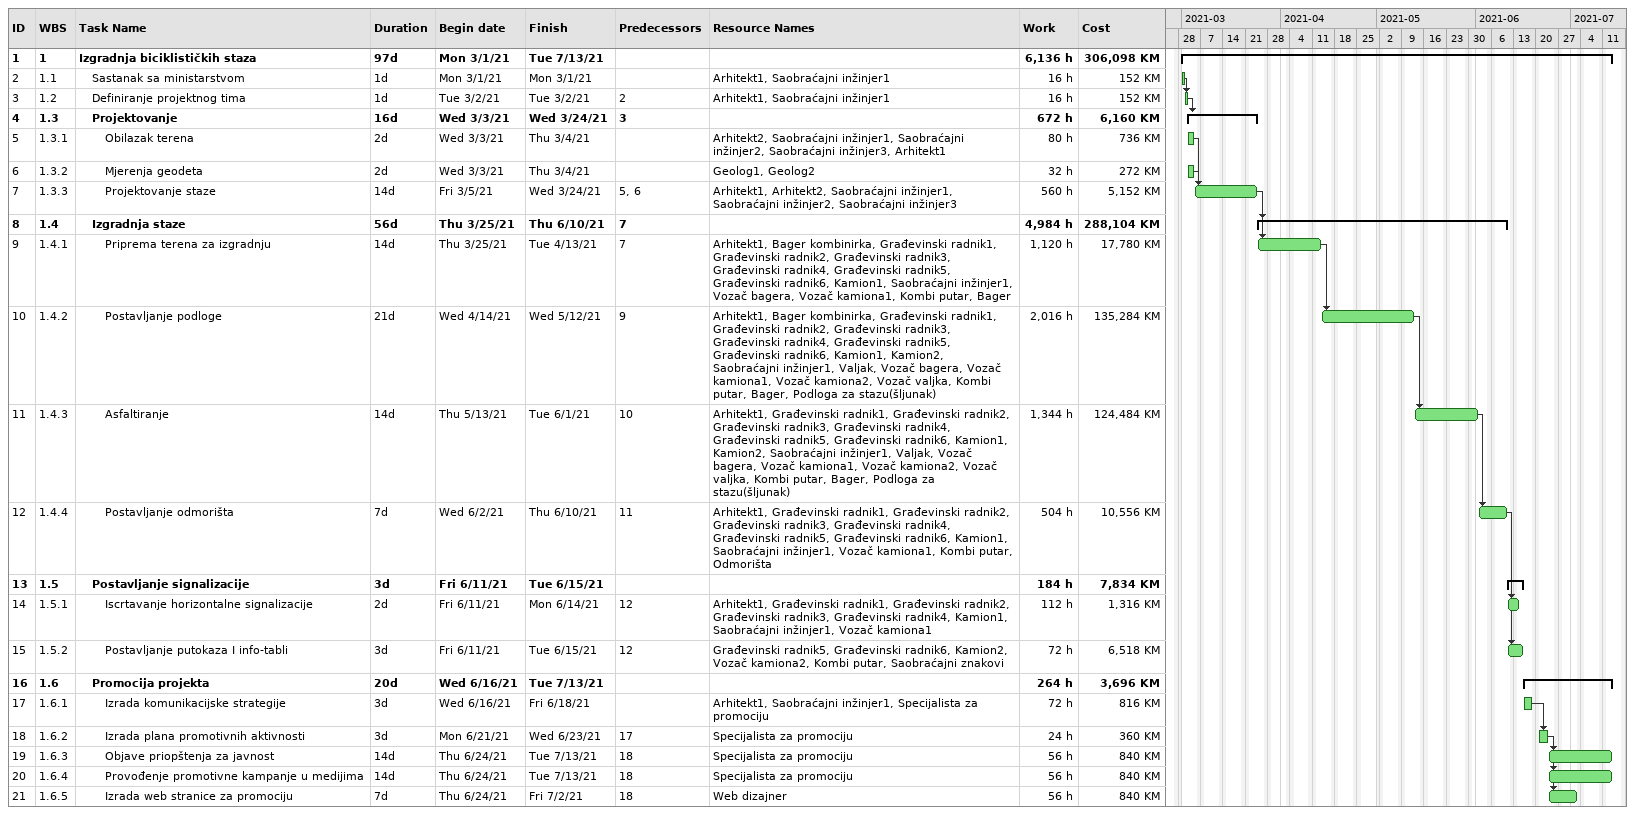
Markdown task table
| ID | WBS | Task | Duration | Start | Finish | Predecessors | Resources | Work (h) | Cost (KM) |
|---|---|---|---|---|---|---|---|---|---|
| 1 | 1 | **Izgradnja biciklističkih staza** | 97d | 2021-03-01 | 2021-07-13 |  |  | 6136 | 306098 |
| 2 | 1.1 | Sastanak sa ministarstvom | 1d | 2021-03-01 | 2021-03-01 |  | Arhitekt1, Saobraćajni inžinjer1 | 16 | 152 |
| 3 | 1.2 | Definiranje projektnog tima | 1d | 2021-03-02 | 2021-03-02 | 2 | Arhitekt1, Saobraćajni inžinjer1 | 16 | 152 |
| 4 | 1.3 | **Projektovanje** | 16d | 2021-03-03 | 2021-03-24 | 3 |  | 672 | 6160 |
| 5 | 1.3.1 | Obilazak terena | 2d | 2021-03-03 | 2021-03-04 |  | Arhitekt2, Saobraćajni inžinjer1, Saobraćajni inžinjer2, Saobraćajni inžinjer3, Arhitekt1 | 80 | 736 |
| 6 | 1.3.2 | Mjerenja geodeta | 2d | 2021-03-03 | 2021-03-04 |  | Geolog1, Geolog2 | 32 | 272 |
| 7 | 1.3.3 | Projektovanje staze | 14d | 2021-03-05 | 2021-03-24 | 5, 6 | Arhitekt1, Arhitekt2, Saobraćajni inžinjer1, Saobraćajni inžinjer2, Saobraćajni inžinjer3 | 560 | 5152 |
| 8 | 1.4 | **Izgradnja staze** | 56d | 2021-03-25 | 2021-06-10 | 7 |  | 4984 | 288104 |
| 9 | 1.4.1 | Priprema terena za izgradnju | 14d | 2021-03-25 | 2021-04-13 | 7 | Arhitekt1, Bager kombinirka, Građevinski radnik1, Građevinski radnik2, Građevinski radnik3, Građevinski radnik4, Građevinski radnik5, Građevinski radnik6, Kamion1, Saobraćajni inžinjer1, Vozač bagera, Vozač kamiona1, Kombi putar, Bager | 1120 | 17780 |
| 10 | 1.4.2 | Postavljanje podloge | 21d | 2021-04-14 | 2021-05-12 | 9 | Arhitekt1, Bager kombinirka, Građevinski radnik1, Građevinski radnik2, Građevinski radnik3, Građevinski radnik4, Građevinski radnik5, Građevinski radnik6, Kamion1, Kamion2, Saobraćajni inžinjer1, Valjak, Vozač bagera, Vozač kamiona1, Vozač kamiona2, Vozač valjka, Kombi putar, Bager, Podloga za stazu(šljunak) | 2016 | 135284 |
| 11 | 1.4.3 | Asfaltiranje | 14d | 2021-05-13 | 2021-06-01 | 10 | Arhitekt1, Građevinski radnik1, Građevinski radnik2, Građevinski radnik3, Građevinski radnik4, Građevinski radnik5, Građevinski radnik6, Kamion1, Kamion2, Saobraćajni inžinjer1, Valjak, Vozač bagera, Vozač kamiona1, Vozač kamiona2, Vozač valjka, Kombi putar, Bager, Podloga za stazu(šljunak) | 1344 | 124484 |
| 12 | 1.4.4 | Postavljanje odmorišta | 7d | 2021-06-02 | 2021-06-10 | 11 | Arhitekt1, Građevinski radnik1, Građevinski radnik2, Građevinski radnik3, Građevinski radnik4, Građevinski radnik5, Građevinski radnik6, Kamion1, Saobraćajni inžinjer1, Vozač kamiona1, Kombi putar, Odmorišta | 504 | 10556 |
| 13 | 1.5 | **Postavljanje signalizacije** | 3d | 2021-06-11 | 2021-06-15 |  |  | 184 | 7834 |
| 14 | 1.5.1 | Iscrtavanje horizontalne signalizacije | 2d | 2021-06-11 | 2021-06-14 | 12 | Arhitekt1, Građevinski radnik1, Građevinski radnik2, Građevinski radnik3, Građevinski radnik4, Kamion1, Saobraćajni inžinjer1, Vozač kamiona1 | 112 | 1316 |
| 15 | 1.5.2 | Postavljanje putokaza I info-tabli | 3d | 2021-06-11 | 2021-06-15 | 12 | Građevinski radnik5, Građevinski radnik6, Kamion2, Vozač kamiona2, Kombi putar, Saobraćajni znakovi | 72 | 6518 |
| 16 | 1.6 | **Promocija projekta** | 20d | 2021-06-16 | 2021-07-13 |  |  | 264 | 3696 |
| 17 | 1.6.1 | Izrada komunikacijske strategije | 3d | 2021-06-16 | 2021-06-18 |  | Arhitekt1, Saobraćajni inžinjer1, Specijalista za promociju | 72 | 816 |
| 18 | 1.6.2 | Izrada plana promotivnih aktivnosti | 3d | 2021-06-21 | 2021-06-23 | 17 | Specijalista za promociju | 24 | 360 |
| 19 | 1.6.3 | Objave priopštenja za javnost | 14d | 2021-06-24 | 2021-07-13 | 18 | Specijalista za promociju | 56 | 840 |
| 20 | 1.6.4 | Provođenje promotivne kampanje u medijima | 14d | 2021-06-24 | 2021-07-13 | 18 | Specijalista za promociju | 56 | 840 |
| 21 | 1.6.5 | Izrada web stranice za promociju | 7d | 2021-06-24 | 2021-07-02 | 18 | Web dizajner | 56 | 840 |
